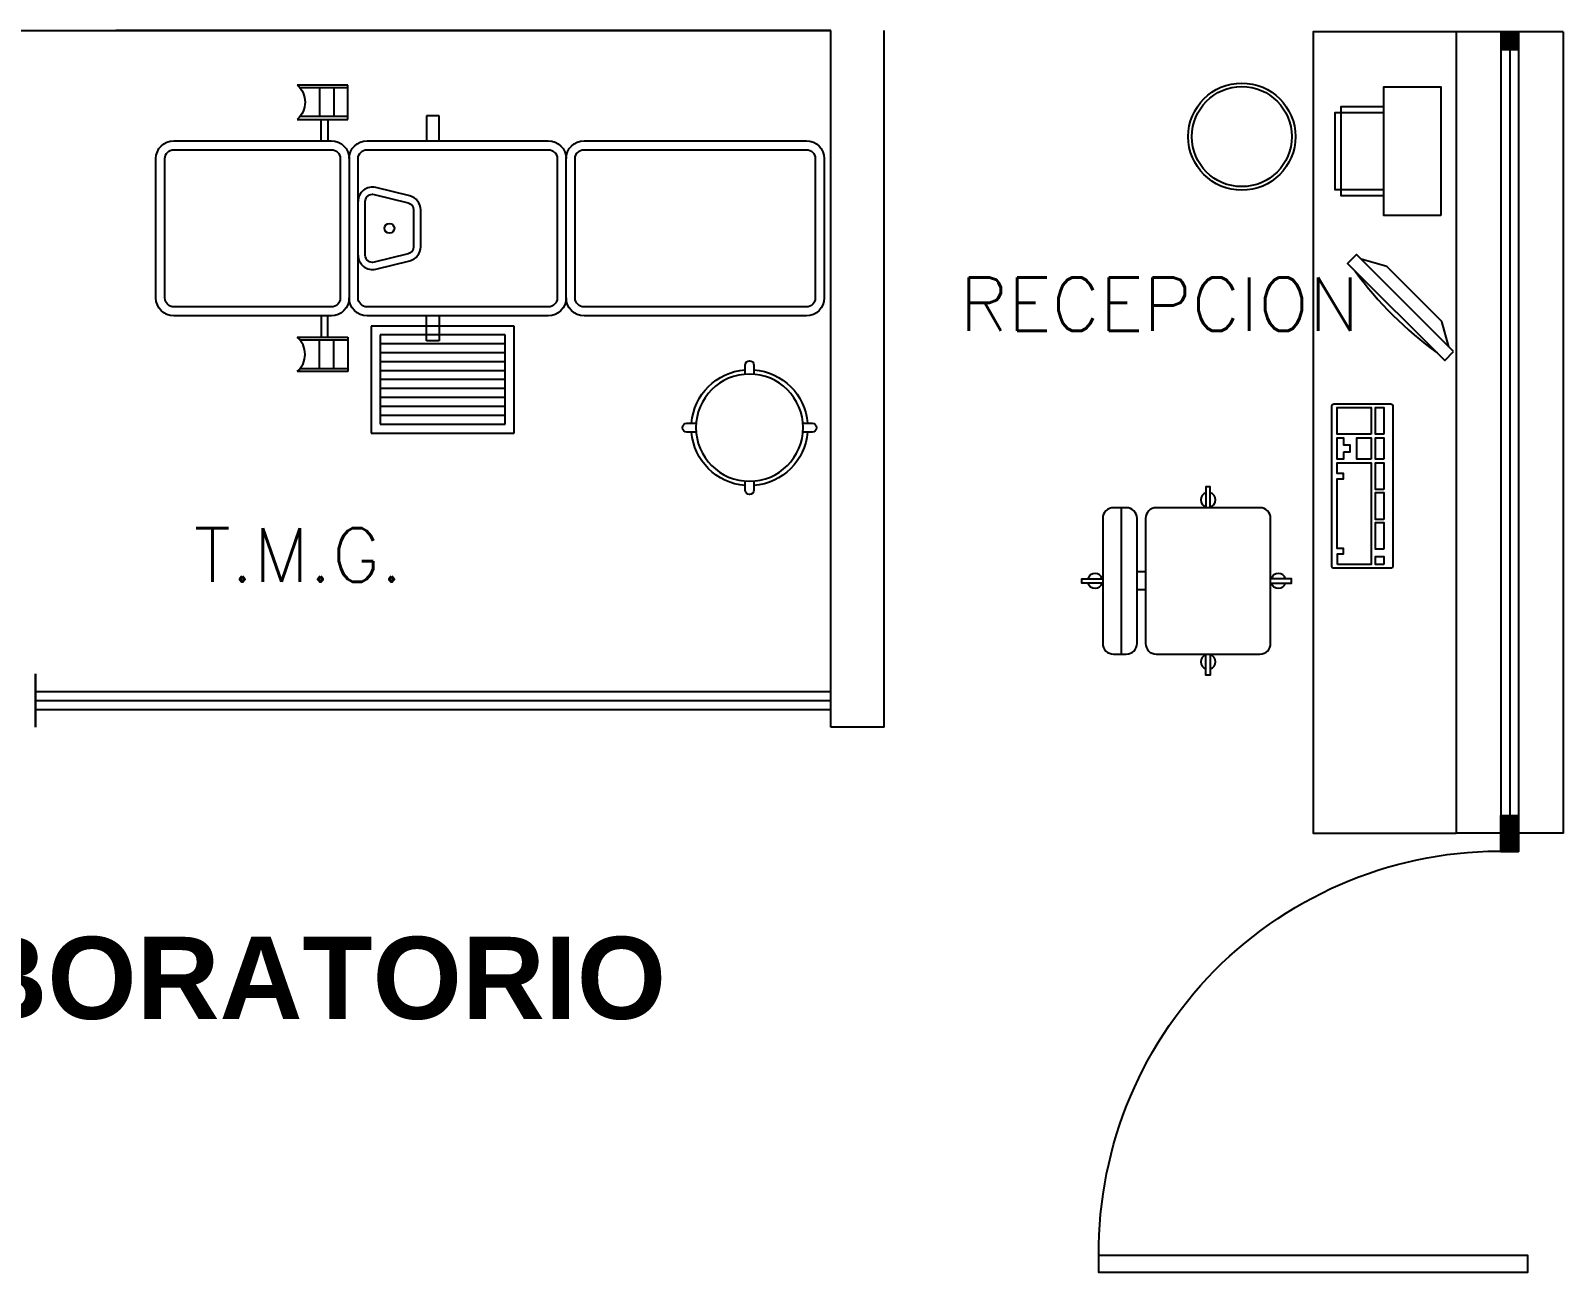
# Model space of a CAD drawing. Header units: millimetres. Extents: x 2523 to 2756, y 378 to 482.
# Drawn here: x 2728.102 to 2732.39, y 390.347 to 393.823 of the extents above; entities that cross this region are included whole.
import ezdxf

# ---------------------------------------------------------------- set-up
doc = ezdxf.new("R2010")
doc.units = ezdxf.units.MM
for name, color, linetype in [('CANCEL', 6, 'Continuous'), ('M', 5, 'Continuous'), ('MOBILIARIO', 161, 'Continuous'), ('TEXTOS', 3, 'Continuous')]:
    doc.layers.add(name, color=color, linetype=linetype)
doc.styles.add('ArialB', font='arialbd.ttf')
doc.styles.add('ROMANS', font='romans.shx')

# ---------------------------------------------------------------- blocks, each defined once
blk = doc.blocks.new('PK120')
at = {"layer": 'CANCEL'}
blk.add_lwpolyline([(1.1783, -0.025), (1.1783, 1.175), (1.1306, 1.175), (1.1306, -0.025), (1.1783, -0.025), (1.1783, 1.165)], dxfattribs=at)
blk.add_arc((1.1237, 0.0502), 1.1248, 89.6506, 182.5573, dxfattribs=at)
blk = doc.blocks.new('silla-g-s')
for p, q in [((-0.0188, 0.1197), (-0.0188, 0.0958)), ((0.0312, 0.1197), (0.0312, 0.0958)), ((0.2112, 0.0526), (-0.1988, 0.0526))]:
    blk.add_line(p, q)
for points in [[(0.0124, 0.4697), (0.0124, 0.5282), (0, 0.5282), (0, 0.4697)], [(-0.1988, 0.3009), (-0.2573, 0.3009), (-0.2573, 0.2885), (-0.1988, 0.2885)], [(0.2112, 0.3009), (0.2697, 0.3009), (0.2697, 0.2885), (0.2112, 0.2885)], [(0.0124, 0), (0.0124, -0.0585), (0, -0.0585), (0, 0)]]:
    blk.add_lwpolyline(points)
for points in [[(-0.1988, 0.1497, 0.414214), (-0.1688, 0.1197), (0.1812, 0.1197, 0.414214), (0.2112, 0.1497), (0.2112, 0.4397, 0.414214), (0.1812, 0.4697), (-0.1688, 0.4697, 0.414214), (-0.1988, 0.4397)], [(-0.1988, 0.03, 0.414214), (-0.1688, 0), (0.1812, 0, 0.414214), (0.2112, 0.03), (0.2112, 0.0658, 0.414214), (0.1812, 0.0958), (-0.1688, 0.0958, 0.414214), (-0.1988, 0.0658)]]:
    blk.add_lwpolyline(points, format="xyb", close=True)
for centre, start, end in [((0.0062, 0.4913), 107.378, 252.622), ((0.0062, 0.4913), 287.3771, 72.6229), ((-0.2204, 0.2947), 17.3771, 162.6229), ((0.2328, 0.2947), 17.3771, 162.6229), ((-0.2204, 0.2947), 197.378, 342.622), ((0.2328, 0.2947), 197.378, 342.622), ((0.0062, -0.0216), 107.378, 252.622), ((0.0062, -0.0216), 287.3771, 72.6229)]:
    blk.add_arc(centre, 0.0207, start, end)
blk = doc.blocks.new('A$C2C607AB7')
blk.add_blockref('silla-g-s', (0.2573, 0.0585))
blk = doc.blocks.new('COMPU-B')
for p, q in [((372.7482, 223.7552), (372.6765, 223.7348)), ((372.6765, 223.7348), (372.5227, 223.5811)), ((372.5227, 223.5811), (372.5024, 223.5093))]:
    blk.add_line(p, q)
for points in [[(372.7611, 223.768), (372.4896, 223.4965), (372.5145, 223.4716), (372.786, 223.7431)], [(372.9924, 223.5726), (372.9924, 223.5496), (372.9174, 223.5496), (372.9174, 223.5726)], [(373.0624, 223.5726), (373.0624, 223.5496), (373.0024, 223.5496), (373.0024, 223.5726)], [(373.1474, 223.5726), (373.1474, 223.5496), (373.0724, 223.5496), (373.0724, 223.5726)], [(373.2309, 223.5726), (373.2309, 223.5496), (373.1559, 223.5496), (373.1559, 223.5726)], [(373.3144, 223.5726), (373.3144, 223.5496), (373.2394, 223.5496), (373.2394, 223.5726)], [(373.3574, 223.5726), (373.3574, 223.5496), (373.3344, 223.5496), (373.3344, 223.5726)], [(372.9924, 223.5376), (372.9924, 223.4426), (372.9174, 223.4426), (372.9174, 223.5376)], [(373.0624, 223.5376), (373.0624, 223.4976), (373.0024, 223.4976), (373.0024, 223.5376)], [(373.3574, 223.4426), (373.3274, 223.4426), (373.3274, 223.4601), (373.3124, 223.4601), (373.3124, 223.4426), (373.1174, 223.4426), (373.1174, 223.4601), (373.1024, 223.4601), (373.1024, 223.4426), (373.0724, 223.4426), (373.0724, 223.5376), (373.3574, 223.5376)], [(373.0424, 223.4601), (373.0624, 223.4601), (373.0624, 223.4426), (373.0024, 223.4426), (373.0024, 223.4601), (373.0224, 223.4601), (373.0224, 223.4776), (373.0424, 223.4776)]]:
    blk.add_lwpolyline(points, close=True)
blk.add_lwpolyline([(373.3674, 223.4326, -0.414214), (373.3624, 223.4276), (372.9124, 223.4276, -0.414214), (372.9074, 223.4326), (372.9074, 223.5926, -0.414214), (372.9124, 223.5976), (373.3624, 223.5976, -0.414214), (373.3674, 223.5926)], format="xyb", close=True)
blk.add_arc((371.9304, 224.3272), 1.0308, 305.9746, 324.0254)
blk = doc.blocks.new('12320170')
for radius in [0.15, 0.14]:
    blk.add_circle((0, 0), radius)
blk = doc.blocks.new('IMPRERSORA')
blk.add_lwpolyline([(-0.18, 0), (-0.18, -0.16), (0.18, -0.16), (0.18, 0)], close=True)
for points in [[(0.124, -0.16), (0.124, -0.28), (-0.124, -0.28), (-0.124, -0.16)], [(-0.108, -0.16), (-0.108, -0.296), (0.108, -0.296), (0.108, -0.16)]]:
    blk.add_lwpolyline(points)

msp = doc.modelspace()

# ---------------------------------------------------------------- linework, layer by layer
at = {"layer": 'CANCEL'}
for p, q in [((2732.2152, 393.82, -0.0019), (2732.2152, 391.5766, -0.0019)), ((2732.2402, 393.82, -0.0019), (2732.2402, 391.5766, -0.0019)), ((2732.2652, 393.82, -0.0019), (2732.2652, 391.5766, -0.0019)), ((2732.2152, 392.945, -0.0019), (2732.2152, 391.5257, -0.0019)), ((2732.2402, 392.945, -0.0019), (2732.2402, 391.5257, -0.0019)), ((2732.2652, 392.945, -0.0019), (2732.2652, 391.5257, -0.0019)), ((2728.1152, 392.0232, -0.0019), (2728.1152, 391.8732, -0.0019)), ((2728.1152, 391.8732, -0.0019), (2728.1152, 392.0232, -0.0019))]:
    msp.add_line(p, q, dxfattribs=at)
for points in [[(2732.2652, 393.82), (2732.2152, 393.82), (2732.2152, 393.77), (2732.2652, 393.77)], [(2732.2652, 391.5766), (2732.2152, 391.5766), (2732.2152, 391.6266), (2732.2652, 391.6266)], [(2732.2152, 391.5766), (2732.2652, 391.5766), (2732.2652, 391.5266), (2732.2152, 391.5266)], [(2732.2152, 391.5257), (2732.2652, 391.5257), (2732.2652, 391.5757), (2732.2152, 391.5757)]]:
    msp.add_lwpolyline(points, close=True, dxfattribs=at)
at = {"layer": 'CANCEL', "elevation": -0.0019}
for points in [[(2728.1152, 391.9732), (2730.3402, 391.9732)], [(2728.1152, 391.9482), (2730.3402, 391.9482)], [(2728.1152, 391.9232), (2730.3402, 391.9232)]]:
    msp.add_lwpolyline(points, dxfattribs=at)
at = {"layer": 'CANCEL'}
for points in [[(2732.2652, 393.82, -0.0019), (2732.2152, 393.82, -0.0019), (2732.2652, 393.77, -0.0019), (2732.2152, 393.77, -0.0019)], [(2732.2652, 391.5766, -0.0019), (2732.2152, 391.5766, -0.0019), (2732.2652, 391.6266, -0.0019), (2732.2152, 391.6266, -0.0019)], [(2732.2152, 391.5766, -0.0019), (2732.2652, 391.5766, -0.0019), (2732.2152, 391.5266, -0.0019), (2732.2652, 391.5266, -0.0019)], [(2732.2152, 391.5257, -0.0019), (2732.2652, 391.5257, -0.0019), (2732.2152, 391.5757, -0.0019), (2732.2652, 391.5757, -0.0019)]]:
    msp.add_solid(points, dxfattribs=at)
at = {"layer": 'M'}
for p, q in [((2726.4652, 393.8232, -0.0019), (2730.3402, 393.8232, -0.0019)), ((2730.3402, 393.8232, -0.0019), (2728.3402, 393.8232, -0.0019)), ((2730.3402, 391.8732, -0.0019), (2730.3402, 393.8232, -0.0019)), ((2730.4902, 391.8732, -0.0019), (2730.4902, 393.8232, -0.0019)), ((2730.4902, 391.8732, -0.0019), (2730.3402, 391.8732, -0.0019))]:
    msp.add_line(p, q, dxfattribs=at)
at = {"layer": 'MOBILIARIO', "elevation": -0.0019}
msp.add_lwpolyline([(2732.0902, 393.82), (2731.6902, 393.82), (2731.6902, 391.5766), (2732.0902, 391.5766)], dxfattribs=at)
at = {"layer": 'MOBILIARIO', "color": 2, "elevation": -0.0019}
for points in [[(2732.3902, 393.82), (2732.3902, 391.5766), (2732.0902, 391.5766)], [(2732.3902, 393.82), (2732.0902, 393.82), (2732.0902, 391.5766)]]:
    msp.add_lwpolyline(points, dxfattribs=at)
at = {"layer": 'MOBILIARIO'}
for points, knots in [([(2728.8478, 393.6709, -0.0019), (2728.8616, 393.6588, -0.0019), (2728.8695, 393.6413, -0.0019), (2728.8695, 393.6229, -0.0019), (2728.8695, 393.6229, -0.0019), (2728.8695, 393.6045, -0.0019), (2728.8616, 393.5871, -0.0019), (2728.8478, 393.5749, -0.0019)], [0, 0, 0, 0, 0.2, 0.2, 0.2, 0.2, 0.4, 0.4, 0.4, 0.4]), ([(2729.0917, 393.2699, -0.0019), (2729.0917, 393.2623, -0.0019), (2729.0979, 393.2561, -0.0019), (2729.1055, 393.2561, -0.0019), (2729.1055, 393.2561, -0.0019), (2729.1131, 393.2561, -0.0019), (2729.1193, 393.2623, -0.0019), (2729.1193, 393.2699, -0.0019), (2729.1193, 393.2699, -0.0019), (2729.1193, 393.2775, -0.0019), (2729.1131, 393.2837, -0.0019), (2729.1055, 393.2837, -0.0019), (2729.1055, 393.2837, -0.0019), (2729.0979, 393.2837, -0.0019), (2729.0917, 393.2775, -0.0019), (2729.0917, 393.2699, -0.0019)], [0, 0, 0, 0, 0.25, 0.25, 0.25, 0.25, 0.5, 0.5, 0.5, 0.5, 0.75, 0.75, 0.75, 0.75, 1, 1, 1, 1]), ([(2728.8478, 392.8689, -0.0019), (2728.8616, 392.8811, -0.0019), (2728.8695, 392.8985, -0.0019), (2728.8695, 392.9169, -0.0019), (2728.8695, 392.9169, -0.0019), (2728.8695, 392.9353, -0.0019), (2728.8616, 392.9528, -0.0019), (2728.8478, 392.9649, -0.0019)], [0, 0, 0, 0, 0.2, 0.2, 0.2, 0.2, 0.4, 0.4, 0.4, 0.4]), ([(2730.1006, 392.8869, -0.0019), (2730.1006, 392.8938, -0.0019), (2730.1062, 392.8994, -0.0019), (2730.1131, 392.8994, -0.0019), (2730.1131, 392.8994, -0.0019), (2730.1201, 392.8994, -0.0019), (2730.1256, 392.8938, -0.0019), (2730.1256, 392.8869, -0.0019)], [0.25, 0.25, 0.25, 0.25, 0.5, 0.5, 0.5, 0.5, 0.75, 0.75, 0.75, 0.75]), ([(2729.9631, 392.7119, -0.0019), (2729.9631, 392.7947, -0.0019), (2730.0303, 392.8619, -0.0019), (2730.1131, 392.8619, -0.0019), (2730.1131, 392.8619, -0.0019), (2730.196, 392.8619, -0.0019), (2730.2631, 392.7947, -0.0019), (2730.2631, 392.7119, -0.0019), (2730.2631, 392.7119, -0.0019), (2730.2631, 392.6291, -0.0019), (2730.196, 392.5619, -0.0019), (2730.1131, 392.5619, -0.0019), (2730.1131, 392.5619, -0.0019), (2730.0303, 392.5619, -0.0019), (2729.9631, 392.6291, -0.0019), (2729.9631, 392.7119, -0.0019)], [0, 0, 0, 0, 0.25, 0.25, 0.25, 0.25, 0.5, 0.5, 0.5, 0.5, 0.75, 0.75, 0.75, 0.75, 1, 1, 1, 1]), ([(2729.9381, 392.6994, -0.0019), (2729.9312, 392.6994, -0.0019), (2729.9256, 392.705, -0.0019), (2729.9256, 392.7119, -0.0019), (2729.9256, 392.7119, -0.0019), (2729.9256, 392.7188, -0.0019), (2729.9312, 392.7244, -0.0019), (2729.9381, 392.7244, -0.0019)], [0.25, 0.25, 0.25, 0.25, 0.5, 0.5, 0.5, 0.5, 0.75, 0.75, 0.75, 0.75]), ([(2730.2881, 392.7244, -0.0019), (2730.2951, 392.7244, -0.0019), (2730.3006, 392.7188, -0.0019), (2730.3006, 392.7119, -0.0019), (2730.3006, 392.7119, -0.0019), (2730.3006, 392.705, -0.0019), (2730.2951, 392.6994, -0.0019), (2730.2881, 392.6994, -0.0019)], [0.25, 0.25, 0.25, 0.25, 0.5, 0.5, 0.5, 0.5, 0.75, 0.75, 0.75, 0.75]), ([(2730.1256, 392.5369, -0.0019), (2730.1256, 392.53, -0.0019), (2730.1201, 392.5244, -0.0019), (2730.1131, 392.5244, -0.0019), (2730.1131, 392.5244, -0.0019), (2730.1062, 392.5244, -0.0019), (2730.1006, 392.53, -0.0019), (2730.1006, 392.5369, -0.0019)], [0.25, 0.25, 0.25, 0.25, 0.5, 0.5, 0.5, 0.5, 0.75, 0.75, 0.75, 0.75])]:
    msp.add_open_spline(points, degree=3, knots=knots, dxfattribs=at)
for points in [[(2728.9895, 393.6709, -0.0019), (2728.9895, 393.6709, -0.0019), (2728.8478, 393.6709, -0.0019), (2728.8478, 393.6709, -0.0019)], [(2728.9895, 393.6629, -0.0019), (2728.9895, 393.6629, -0.0019), (2728.8554, 393.6629, -0.0019), (2728.8554, 393.6629, -0.0019)], [(2728.9095, 393.6629, -0.0019), (2728.9095, 393.6629, -0.0019), (2728.9095, 393.5829, -0.0019), (2728.9095, 393.5829, -0.0019)], [(2728.9495, 393.6629, -0.0019), (2728.9495, 393.6629, -0.0019), (2728.9495, 393.5829, -0.0019), (2728.9495, 393.5829, -0.0019)], [(2728.9895, 393.5749, -0.0019), (2728.9895, 393.5749, -0.0019), (2728.9895, 393.6709, -0.0019), (2728.9895, 393.6709, -0.0019)], [(2728.8478, 393.5749, -0.0019), (2728.8478, 393.5749, -0.0019), (2728.9895, 393.5749, -0.0019), (2728.9895, 393.5749, -0.0019)], [(2728.9895, 393.5829, -0.0019), (2728.9895, 393.5829, -0.0019), (2728.8554, 393.5829, -0.0019), (2728.8554, 393.5829, -0.0019)], [(2728.9146, 393.5149, -0.0019), (2728.9146, 393.5149, -0.0019), (2728.9146, 393.5749, -0.0019), (2728.9146, 393.5749, -0.0019)], [(2728.9335, 393.5749, -0.0019), (2728.9335, 393.5749, -0.0019), (2728.9335, 393.5149, -0.0019), (2728.9335, 393.5149, -0.0019)], [(2729.2444, 393.5849, -0.0019), (2729.2444, 393.5849, -0.0019), (2729.2094, 393.5849, -0.0019), (2729.2094, 393.5849, -0.0019)], [(2729.2094, 393.5849, -0.0019), (2729.2094, 393.5849, -0.0019), (2729.2094, 393.5149, -0.0019), (2729.2094, 393.5149, -0.0019)], [(2729.2444, 393.5149, -0.0019), (2729.2444, 393.5149, -0.0019), (2729.2444, 393.5849, -0.0019), (2729.2444, 393.5849, -0.0019)], [(2728.4522, 393.4649, -0.0019), (2728.4522, 393.4925, -0.0019), (2728.4745, 393.5149, -0.0019), (2728.5022, 393.5149, -0.0019)], [(2728.4772, 393.4649, -0.0019), (2728.4772, 393.4787, -0.0019), (2728.4884, 393.4899, -0.0019), (2728.5022, 393.4899, -0.0019)], [(2728.5022, 393.5149, -0.0019), (2728.5022, 393.5149, -0.0019), (2728.943, 393.5149, -0.0019), (2728.943, 393.5149, -0.0019)], [(2728.5022, 393.4899, -0.0019), (2728.5022, 393.4899, -0.0019), (2728.943, 393.4899, -0.0019), (2728.943, 393.4899, -0.0019)], [(2728.943, 393.5149, -0.0019), (2728.9707, 393.5149, -0.0019), (2728.993, 393.4925, -0.0019), (2728.993, 393.4649, -0.0019)], [(2728.943, 393.4899, -0.0019), (2728.9569, 393.4899, -0.0019), (2728.968, 393.4787, -0.0019), (2728.968, 393.4649, -0.0019)], [(2728.993, 393.4649, -0.0019), (2728.993, 393.4925, -0.0019), (2729.0154, 393.5149, -0.0019), (2729.043, 393.5149, -0.0019)], [(2729.018, 393.4649, -0.0019), (2729.018, 393.4787, -0.0019), (2729.0292, 393.4899, -0.0019), (2729.043, 393.4899, -0.0019)], [(2729.043, 393.5149, -0.0019), (2729.043, 393.5149, -0.0019), (2729.5501, 393.5149, -0.0019), (2729.5501, 393.5149, -0.0019)], [(2729.043, 393.4899, -0.0019), (2729.043, 393.4899, -0.0019), (2729.5501, 393.4899, -0.0019), (2729.5501, 393.4899, -0.0019)], [(2729.5501, 393.5149, -0.0019), (2729.5777, 393.5149, -0.0019), (2729.6001, 393.4925, -0.0019), (2729.6001, 393.4649, -0.0019)], [(2729.5501, 393.4899, -0.0019), (2729.5639, 393.4899, -0.0019), (2729.5751, 393.4787, -0.0019), (2729.5751, 393.4649, -0.0019)], [(2729.6001, 393.4649, -0.0019), (2729.6001, 393.4925, -0.0019), (2729.6225, 393.5149, -0.0019), (2729.6501, 393.5149, -0.0019)], [(2729.6251, 393.4649, -0.0019), (2729.6251, 393.4787, -0.0019), (2729.6363, 393.4899, -0.0019), (2729.6501, 393.4899, -0.0019)], [(2729.6501, 393.5149, -0.0019), (2729.6501, 393.5149, -0.0019), (2730.2722, 393.5149, -0.0019), (2730.2722, 393.5149, -0.0019)], [(2729.6501, 393.4899, -0.0019), (2729.6501, 393.4899, -0.0019), (2730.2722, 393.4899, -0.0019), (2730.2722, 393.4899, -0.0019)], [(2730.2722, 393.5149, -0.0019), (2730.2998, 393.5149, -0.0019), (2730.3222, 393.4925, -0.0019), (2730.3222, 393.4649, -0.0019)], [(2730.2722, 393.4899, -0.0019), (2730.286, 393.4899, -0.0019), (2730.2972, 393.4787, -0.0019), (2730.2972, 393.4649, -0.0019)], [(2728.4522, 393.0749, -0.0019), (2728.4522, 393.0749, -0.0019), (2728.4522, 393.4649, -0.0019), (2728.4522, 393.4649, -0.0019)], [(2728.4772, 393.0749, -0.0019), (2728.4772, 393.0749, -0.0019), (2728.4772, 393.4649, -0.0019), (2728.4772, 393.4649, -0.0019)], [(2728.968, 393.4649, -0.0019), (2728.968, 393.4649, -0.0019), (2728.968, 393.0749, -0.0019), (2728.968, 393.0749, -0.0019)], [(2728.993, 393.4649, -0.0019), (2728.993, 393.4649, -0.0019), (2728.993, 393.0749, -0.0019), (2728.993, 393.0749, -0.0019)], [(2729.018, 393.0749, -0.0019), (2729.018, 393.0749, -0.0019), (2729.018, 393.4649, -0.0019), (2729.018, 393.4649, -0.0019)], [(2729.5751, 393.4649, -0.0019), (2729.5751, 393.4649, -0.0019), (2729.5751, 393.0749, -0.0019), (2729.5751, 393.0749, -0.0019)], [(2729.6001, 393.0749, -0.0019), (2729.6001, 393.0749, -0.0019), (2729.6001, 393.4649, -0.0019), (2729.6001, 393.4649, -0.0019)], [(2729.6251, 393.0749, -0.0019), (2729.6251, 393.0749, -0.0019), (2729.6251, 393.4649, -0.0019), (2729.6251, 393.4649, -0.0019)], [(2730.2972, 393.4649, -0.0019), (2730.2972, 393.4649, -0.0019), (2730.2972, 393.0749, -0.0019), (2730.2972, 393.0749, -0.0019)], [(2730.3222, 393.4649, -0.0019), (2730.3222, 393.4649, -0.0019), (2730.3222, 393.0749, -0.0019), (2730.3222, 393.0749, -0.0019)], [(2729.0334, 393.377, -0.0019), (2729.0237, 393.3694, -0.0019), (2729.018, 393.3577, -0.0019), (2729.018, 393.3454, -0.0019)], [(2729.0677, 393.3842, -0.0019), (2729.0558, 393.3872, -0.0019), (2729.0431, 393.3845, -0.0019), (2729.0334, 393.377, -0.0019)], [(2729.038, 393.3454, -0.0019), (2729.038, 393.3516, -0.0019), (2729.0409, 393.3574, -0.0019), (2729.0457, 393.3612, -0.0019)], [(2729.0457, 393.3612, -0.0019), (2729.0506, 393.365, -0.0019), (2729.0569, 393.3663, -0.0019), (2729.0629, 393.3648, -0.0019)], [(2729.0629, 393.3648, -0.0019), (2729.0629, 393.3648, -0.0019), (2729.1578, 393.3411, -0.0019), (2729.1578, 393.3411, -0.0019)], [(2729.1627, 393.3605, -0.0019), (2729.1627, 393.3605, -0.0019), (2729.0677, 393.3842, -0.0019), (2729.0677, 393.3842, -0.0019)], [(2729.193, 393.3217, -0.0019), (2729.193, 393.3401, -0.0019), (2729.1805, 393.3561, -0.0019), (2729.1627, 393.3605, -0.0019)], [(2729.038, 393.1944, -0.0019), (2729.038, 393.1944, -0.0019), (2729.038, 393.3454, -0.0019), (2729.038, 393.3454, -0.0019)], [(2729.1578, 393.3411, -0.0019), (2729.1667, 393.3389, -0.0019), (2729.173, 393.3309, -0.0019), (2729.173, 393.3217, -0.0019)], [(2729.173, 393.3217, -0.0019), (2729.173, 393.3217, -0.0019), (2729.173, 393.2181, -0.0019), (2729.173, 393.2181, -0.0019)], [(2729.193, 393.2181, -0.0019), (2729.193, 393.2181, -0.0019), (2729.193, 393.3217, -0.0019), (2729.193, 393.3217, -0.0019)], [(2729.018, 393.1944, -0.0019), (2729.018, 393.1821, -0.0019), (2729.0237, 393.1704, -0.0019), (2729.0334, 393.1629, -0.0019)], [(2729.0457, 393.1786, -0.0019), (2729.0409, 393.1824, -0.0019), (2729.038, 393.1882, -0.0019), (2729.038, 393.1944, -0.0019)], [(2729.0629, 393.175, -0.0019), (2729.0569, 393.1735, -0.0019), (2729.0506, 393.1748, -0.0019), (2729.0457, 393.1786, -0.0019)], [(2729.1578, 393.1987, -0.0019), (2729.1578, 393.1987, -0.0019), (2729.0629, 393.175, -0.0019), (2729.0629, 393.175, -0.0019)], [(2729.0677, 393.1556, -0.0019), (2729.0677, 393.1556, -0.0019), (2729.1627, 393.1793, -0.0019), (2729.1627, 393.1793, -0.0019)], [(2729.173, 393.2181, -0.0019), (2729.173, 393.2089, -0.0019), (2729.1667, 393.2009, -0.0019), (2729.1578, 393.1987, -0.0019)], [(2729.1627, 393.1793, -0.0019), (2729.1805, 393.1837, -0.0019), (2729.193, 393.1997, -0.0019), (2729.193, 393.2181, -0.0019)], [(2729.0334, 393.1629, -0.0019), (2729.0431, 393.1553, -0.0019), (2729.0558, 393.1526, -0.0019), (2729.0677, 393.1556, -0.0019)], [(2728.5022, 393.0249, -0.0019), (2728.4745, 393.0249, -0.0019), (2728.4522, 393.0473, -0.0019), (2728.4522, 393.0749, -0.0019)], [(2728.5022, 393.0499, -0.0019), (2728.4884, 393.0499, -0.0019), (2728.4772, 393.0611, -0.0019), (2728.4772, 393.0749, -0.0019)], [(2728.943, 393.0499, -0.0019), (2728.943, 393.0499, -0.0019), (2728.5022, 393.0499, -0.0019), (2728.5022, 393.0499, -0.0019)], [(2728.993, 393.0749, -0.0019), (2728.993, 393.0473, -0.0019), (2728.9707, 393.0249, -0.0019), (2728.943, 393.0249, -0.0019)], [(2728.968, 393.0749, -0.0019), (2728.968, 393.0611, -0.0019), (2728.9569, 393.0499, -0.0019), (2728.943, 393.0499, -0.0019)], [(2729.043, 393.0249, -0.0019), (2729.0154, 393.0249, -0.0019), (2728.993, 393.0473, -0.0019), (2728.993, 393.0749, -0.0019)], [(2729.043, 393.0499, -0.0019), (2729.0292, 393.0499, -0.0019), (2729.018, 393.0611, -0.0019), (2729.018, 393.0749, -0.0019)], [(2729.5501, 393.0499, -0.0019), (2729.5501, 393.0499, -0.0019), (2729.043, 393.0499, -0.0019), (2729.043, 393.0499, -0.0019)], [(2729.6001, 393.0749, -0.0019), (2729.6001, 393.0473, -0.0019), (2729.5777, 393.0249, -0.0019), (2729.5501, 393.0249, -0.0019)], [(2729.5751, 393.0749, -0.0019), (2729.5751, 393.0611, -0.0019), (2729.5639, 393.0499, -0.0019), (2729.5501, 393.0499, -0.0019)], [(2729.6501, 393.0249, -0.0019), (2729.6225, 393.0249, -0.0019), (2729.6001, 393.0473, -0.0019), (2729.6001, 393.0749, -0.0019)], [(2729.6501, 393.0499, -0.0019), (2729.6363, 393.0499, -0.0019), (2729.6251, 393.0611, -0.0019), (2729.6251, 393.0749, -0.0019)], [(2730.2722, 393.0499, -0.0019), (2730.2722, 393.0499, -0.0019), (2729.6501, 393.0499, -0.0019), (2729.6501, 393.0499, -0.0019)], [(2730.2972, 393.0749, -0.0019), (2730.2972, 393.0611, -0.0019), (2730.286, 393.0499, -0.0019), (2730.2722, 393.0499, -0.0019)], [(2730.3222, 393.0749, -0.0019), (2730.3222, 393.0473, -0.0019), (2730.2998, 393.0249, -0.0019), (2730.2722, 393.0249, -0.0019)], [(2728.943, 393.0249, -0.0019), (2728.943, 393.0249, -0.0019), (2728.5022, 393.0249, -0.0019), (2728.5022, 393.0249, -0.0019)], [(2728.9146, 393.0249, -0.0019), (2728.9146, 393.0249, -0.0019), (2728.9146, 392.9649, -0.0019), (2728.9146, 392.9649, -0.0019)], [(2728.9335, 392.9649, -0.0019), (2728.9335, 392.9649, -0.0019), (2728.9335, 393.0249, -0.0019), (2728.9335, 393.0249, -0.0019)], [(2729.5501, 393.0249, -0.0019), (2729.5501, 393.0249, -0.0019), (2729.043, 393.0249, -0.0019), (2729.043, 393.0249, -0.0019)], [(2729.2094, 392.9549, -0.0019), (2729.2094, 392.9549, -0.0019), (2729.2094, 393.0249, -0.0019), (2729.2094, 393.0249, -0.0019)], [(2729.2444, 393.0249, -0.0019), (2729.2444, 393.0249, -0.0019), (2729.2444, 392.9549, -0.0019), (2729.2444, 392.9549, -0.0019)], [(2730.2722, 393.0249, -0.0019), (2730.2722, 393.0249, -0.0019), (2729.6501, 393.0249, -0.0019), (2729.6501, 393.0249, -0.0019)], [(2728.8478, 392.9649, -0.0019), (2728.8478, 392.9649, -0.0019), (2728.9895, 392.9649, -0.0019), (2728.9895, 392.9649, -0.0019)], [(2728.9895, 392.9649, -0.0019), (2728.9895, 392.9649, -0.0019), (2728.9895, 392.8689, -0.0019), (2728.9895, 392.8689, -0.0019)], [(2729.4548, 392.9963, -0.0019), (2729.4548, 392.9963, -0.0019), (2729.0548, 392.9963, -0.0019), (2729.0548, 392.9963, -0.0019)], [(2729.0548, 392.9963, -0.0019), (2729.0548, 392.9963, -0.0019), (2729.0548, 392.6963, -0.0019), (2729.0548, 392.6963, -0.0019)], [(2729.4298, 392.9713, -0.0019), (2729.4298, 392.9713, -0.0019), (2729.0798, 392.9713, -0.0019), (2729.0798, 392.9713, -0.0019)], [(2729.0798, 392.9713, -0.0019), (2729.0798, 392.9713, -0.0019), (2729.0798, 392.7213, -0.0019), (2729.0798, 392.7213, -0.0019)], [(2729.4298, 392.7213, -0.0019), (2729.4298, 392.7213, -0.0019), (2729.4298, 392.9713, -0.0019), (2729.4298, 392.9713, -0.0019)], [(2729.4548, 392.6963, -0.0019), (2729.4548, 392.6963, -0.0019), (2729.4548, 392.9963, -0.0019), (2729.4548, 392.9963, -0.0019)], [(2728.9895, 392.9569, -0.0019), (2728.9895, 392.9569, -0.0019), (2728.8554, 392.9569, -0.0019), (2728.8554, 392.9569, -0.0019)], [(2728.9095, 392.8769, -0.0019), (2728.9095, 392.8769, -0.0019), (2728.9095, 392.9569, -0.0019), (2728.9095, 392.9569, -0.0019)], [(2728.9495, 392.8769, -0.0019), (2728.9495, 392.8769, -0.0019), (2728.9495, 392.9569, -0.0019), (2728.9495, 392.9569, -0.0019)], [(2729.4298, 392.9463, -0.0019), (2729.4298, 392.9463, -0.0019), (2729.0798, 392.9463, -0.0019), (2729.0798, 392.9463, -0.0019)], [(2729.4298, 392.9213, -0.0019), (2729.4298, 392.9213, -0.0019), (2729.0798, 392.9213, -0.0019), (2729.0798, 392.9213, -0.0019)], [(2729.2444, 392.9549, -0.0019), (2729.2444, 392.9549, -0.0019), (2729.2094, 392.9549, -0.0019), (2729.2094, 392.9549, -0.0019)], [(2729.4298, 392.8963, -0.0019), (2729.4298, 392.8963, -0.0019), (2729.0798, 392.8963, -0.0019), (2729.0798, 392.8963, -0.0019)], [(2730.1006, 392.8614, -0.0019), (2730.1006, 392.8614, -0.0019), (2730.1006, 392.8869, -0.0019), (2730.1006, 392.8869, -0.0019)], [(2730.1256, 392.8869, -0.0019), (2730.1256, 392.8869, -0.0019), (2730.1256, 392.8614, -0.0019), (2730.1256, 392.8614, -0.0019)], [(2728.9895, 392.8689, -0.0019), (2728.9895, 392.8689, -0.0019), (2728.8478, 392.8689, -0.0019), (2728.8478, 392.8689, -0.0019)], [(2728.9895, 392.8769, -0.0019), (2728.9895, 392.8769, -0.0019), (2728.8554, 392.8769, -0.0019), (2728.8554, 392.8769, -0.0019)], [(2729.4298, 392.8713, -0.0019), (2729.4298, 392.8713, -0.0019), (2729.0798, 392.8713, -0.0019), (2729.0798, 392.8713, -0.0019)], [(2729.4298, 392.8463, -0.0019), (2729.4298, 392.8463, -0.0019), (2729.0798, 392.8463, -0.0019), (2729.0798, 392.8463, -0.0019)], [(2729.4298, 392.8463, -0.0019), (2729.4298, 392.8463, -0.0019), (2729.0798, 392.8463, -0.0019), (2729.0798, 392.8463, -0.0019)], [(2729.9511, 392.7244, -0.0019), (2729.9573, 392.8043, -0.0019), (2730.0208, 392.8677, -0.0019), (2730.1006, 392.8739, -0.0019)], [(2730.1256, 392.8739, -0.0019), (2730.2055, 392.8677, -0.0019), (2730.269, 392.8043, -0.0019), (2730.2752, 392.7244, -0.0019)], [(2729.4298, 392.8213, -0.0019), (2729.4298, 392.8213, -0.0019), (2729.0798, 392.8213, -0.0019), (2729.0798, 392.8213, -0.0019)], [(2729.4298, 392.7963, -0.0019), (2729.4298, 392.7963, -0.0019), (2729.0798, 392.7963, -0.0019), (2729.0798, 392.7963, -0.0019)], [(2729.4298, 392.7713, -0.0019), (2729.4298, 392.7713, -0.0019), (2729.0798, 392.7713, -0.0019), (2729.0798, 392.7713, -0.0019)], [(2729.4298, 392.7463, -0.0019), (2729.4298, 392.7463, -0.0019), (2729.0798, 392.7463, -0.0019), (2729.0798, 392.7463, -0.0019)], [(2729.0798, 392.7213, -0.0019), (2729.0798, 392.7213, -0.0019), (2729.4298, 392.7213, -0.0019), (2729.4298, 392.7213, -0.0019)], [(2729.9381, 392.7244, -0.0019), (2729.9381, 392.7244, -0.0019), (2729.9637, 392.7244, -0.0019), (2729.9637, 392.7244, -0.0019)], [(2730.2626, 392.7244, -0.0019), (2730.2626, 392.7244, -0.0019), (2730.2881, 392.7244, -0.0019), (2730.2881, 392.7244, -0.0019)], [(2729.0548, 392.6963, -0.0019), (2729.0548, 392.6963, -0.0019), (2729.4548, 392.6963, -0.0019), (2729.4548, 392.6963, -0.0019)], [(2729.9637, 392.6994, -0.0019), (2729.9637, 392.6994, -0.0019), (2729.9381, 392.6994, -0.0019), (2729.9381, 392.6994, -0.0019)], [(2730.1006, 392.5499, -0.0019), (2730.0208, 392.556, -0.0019), (2729.9573, 392.6195, -0.0019), (2729.9511, 392.6994, -0.0019)], [(2730.2752, 392.6994, -0.0019), (2730.269, 392.6195, -0.0019), (2730.2055, 392.556, -0.0019), (2730.1256, 392.5499, -0.0019)], [(2730.2881, 392.6994, -0.0019), (2730.2881, 392.6994, -0.0019), (2730.2626, 392.6994, -0.0019), (2730.2626, 392.6994, -0.0019)], [(2730.1006, 392.5369, -0.0019), (2730.1006, 392.5369, -0.0019), (2730.1006, 392.5624, -0.0019), (2730.1006, 392.5624, -0.0019)], [(2730.1256, 392.5624, -0.0019), (2730.1256, 392.5624, -0.0019), (2730.1256, 392.5369, -0.0019), (2730.1256, 392.5369, -0.0019)]]:
    msp.add_open_spline(points, degree=3, dxfattribs=at)

# ---------------------------------------------------------------- block references
at = {"layer": 'CANCEL', "xscale": -1, "rotation": 90.00000000000007}
msp.add_blockref('PK120', (2732.2652, 391.5257, -0.0019), dxfattribs=at)
at = {"layer": 'MOBILIARIO', "color": 2, "rotation": 90}
msp.add_blockref('12320170', (2731.4906, 393.5265, -0.0019), dxfattribs=at)
at = {"layer": 'MOBILIARIO', "xscale": -1, "rotation": 270}
msp.add_blockref('IMPRERSORA', (2732.0479, 393.4859, -0.0019), dxfattribs=at)
at = {"layer": 'MOBILIARIO', "rotation": 270.0183786609525}
msp.add_blockref('COMPU-B', (2508.1955, 765.6141), dxfattribs=at)
at = {"layer": 'MOBILIARIO', "extrusion": (0, 0, -1), "xscale": -1, "zscale": -1, "rotation": 90}
msp.add_blockref('A$C2C607AB7', (-2731.043, 392.5464, 0.0019), dxfattribs=at)

# ---------------------------------------------------------------- texts
at = {"style": 'ArialB'}
msp.add_text('LABORATORIO', height=0.23, dxfattribs=at).set_placement((2727.4881, 391.0567))
at = {"layer": 'TEXTOS', "style": 'ROMANS'}
msp.add_text('T.M.G.', height=0.15, rotation=360, dxfattribs=at).set_placement((2728.5588, 392.2806, -0.0019))
at = {"layer": 'TEXTOS', "insert": (2731.2602, 393.0576, -0.0019), "char_height": 0.15, "width": 4.9642, "attachment_point": 5, "style": 'ROMANS'}
msp.add_mtext('RECEPCION', dxfattribs=at)

doc.saveas('drawing.dxf')
